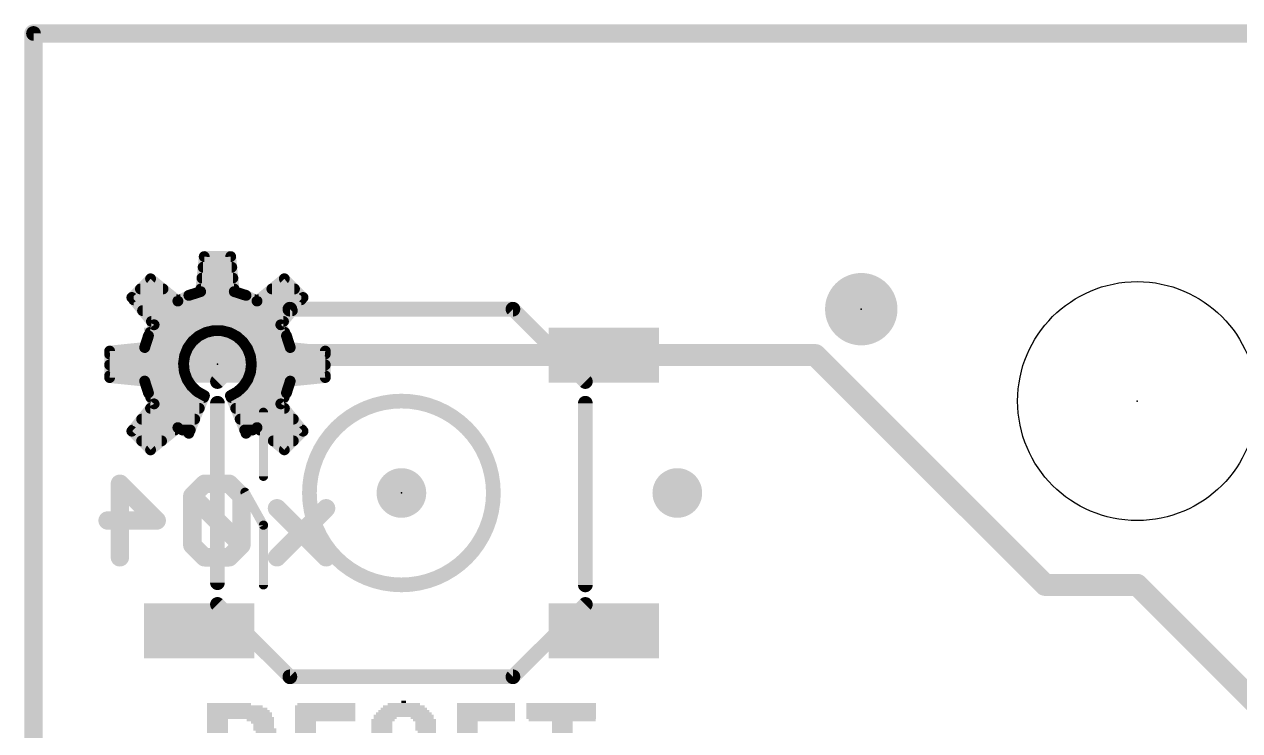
# Model space of a CAD drawing. Extents: x -25 to 82, y -36 to 56.
# Drawn here: x -0.13 to 16.66, y 46.24 to 56.01 of the extents above; entities that cross this region are included whole.
import ezdxf

# ---------------------------------------------------------------- set-up
doc = ezdxf.new("R2010")
doc.units = 0
for name, color, linetype in [('1', 12, 'CONTINUOUS'), ('16', 132, 'CONTINUOUS'), ('18', 110, 'CONTINUOUS'), ('20', 31, 'CONTINUOUS'), ('21', 41, 'CONTINUOUS'), ('22', 40, 'CONTINUOUS'), ('23', 53, 'CONTINUOUS'), ('24', 53, 'CONTINUOUS'), ('51', 53, 'CONTINUOUS')]:
    doc.layers.add(name, color=color, linetype=linetype)

# ---------------------------------------------------------------- blocks, each defined once
blk = doc.blocks.new('RECT')
blk.add_solid([(-0.5, -0.5), (0.5, -0.5), (-0.5, 0.5), (0.5, 0.5)])
blk = doc.blocks.new('PIE')
at = {"const_width": 0.5}
blk.add_lwpolyline([(0, -0.25, 1), (0, 0.25, 1), (0, -0.25)], format="xyb", dxfattribs=at)
blk = doc.blocks.new('ROUNDV')
at = {"const_width": 0.5}
blk.add_lwpolyline([(0, -0.25, 1), (0, 0.25, 1), (0, -0.25)], format="xyb", dxfattribs=at)

msp = doc.modelspace()

# ---------------------------------------------------------------- linework, layer by layer
at = {"layer": '1'}
for points, const_width in [([(0, 55.88), (68.58, 55.88)], 0.254), ([(0, -2.54), (0, 55.88)], 0.254), ([(2.286, 51.435), (7.874, 51.435)], 0.3048), ([(10.795, 51.435), (7.874, 51.435)], 0.3048), ([(13.97, 48.26), (10.795, 51.435)], 0.3048), ([(13.97, 48.26), (15.24, 48.26)], 0.3048), ([(15.24, 48.26), (24.13, 39.37)], 0.3048)]:
    msp.add_lwpolyline(points, dxfattribs=dict(at, const_width=const_width))
for points, const_width in [([(0, 55.9435, 1), (0, 55.8165)], 0.127), ([(0.0635, 55.88, 1), (-0.0635, 55.88)], 0.127), ([(2.286, 51.5112, 1), (2.286, 51.3588)], 0.1524), ([(7.874, 51.5112, 1), (7.874, 51.3588)], 0.1524), ([(7.874, 51.3588, 1), (7.874, 51.5112)], 0.1524), ([(10.8489, 51.4889, 1), (10.7411, 51.3811)], 0.1524), ([(10.795, 51.3588, 1), (10.795, 51.5112)], 0.1524), ([(13.97, 48.3362, 1), (13.97, 48.1838)], 0.1524), ([(13.9161, 48.2061, 1), (14.0239, 48.3139)], 0.1524), ([(15.2939, 48.3139, 1), (15.1861, 48.2061)], 0.1524), ([(15.24, 48.1838, 1), (15.24, 48.3362)], 0.1524)]:
    msp.add_lwpolyline(points, format="xyb", dxfattribs=dict(at, const_width=const_width))
at = {"layer": '16', "const_width": 0.254}
for points in [[(0, 55.88), (68.58, 55.88)], [(0, -2.54), (0, 55.88)], [(1.1929, 48.641), (1.1929, 49.6579)], [(1.1929, 49.6579), (1.7013, 49.1494)], [(2.3623, 49.6579), (2.1928, 49.4884)], [(2.7012, 49.6579), (2.3623, 49.6579)], [(2.8707, 49.4884), (2.7012, 49.6579)], [(2.1928, 49.4884), (2.1928, 48.8105)], [(2.8707, 48.8105), (2.1928, 49.4884)], [(2.8707, 48.8105), (2.8707, 49.4884)], [(4.0401, 49.3189), (3.3622, 48.641)], [(4.0401, 48.641), (3.3622, 49.3189)], [(1.7013, 49.1494), (1.0234, 49.1494)], [(2.1928, 48.8105), (2.3623, 48.641)], [(2.7012, 48.641), (2.8707, 48.8105)], [(2.3623, 48.641), (2.7012, 48.641)]]:
    msp.add_lwpolyline(points, dxfattribs=at)
at = {"layer": '16', "const_width": 0.127}
for points in [[(0, 55.9435, 1), (0, 55.8165)], [(0.0635, 55.88, 1), (-0.0635, 55.88)], [(1.2564, 49.6579, 1), (1.1294, 49.6579)], [(1.2378, 49.7028, 1), (1.148, 49.613)], [(2.3623, 49.7214, 1), (2.3623, 49.5944)], [(2.4072, 49.613, 1), (2.3174, 49.7028)], [(2.7461, 49.7028, 1), (2.6563, 49.613)], [(2.7012, 49.5944, 1), (2.7012, 49.7214)], [(2.2563, 49.4884, 1), (2.1293, 49.4884)], [(2.2377, 49.5333, 1), (2.1479, 49.4435)], [(2.1479, 49.5333, 1), (2.2377, 49.4435)], [(2.9342, 49.4884, 1), (2.8072, 49.4884)], [(2.8258, 49.4435, 1), (2.9156, 49.5333)], [(3.4071, 49.3638, 1), (3.3173, 49.274)], [(4.085, 49.274, 1), (3.9952, 49.3638)], [(1.0234, 49.2129, 1), (1.0234, 49.0859)], [(1.6564, 49.1045, 1), (1.7462, 49.1943)], [(1.7013, 49.0859, 1), (1.7013, 49.2129)], [(2.2377, 48.8554, 1), (2.1479, 48.7656)], [(2.1293, 48.8105, 1), (2.2563, 48.8105)], [(2.8072, 48.8105, 1), (2.9342, 48.8105)], [(2.9156, 48.7656, 1), (2.8258, 48.8554)], [(2.8258, 48.7656, 1), (2.9156, 48.8554)], [(1.1294, 48.641, 1), (1.2564, 48.641)], [(2.3623, 48.7045, 1), (2.3623, 48.5775)], [(2.3174, 48.5961, 1), (2.4072, 48.6859)], [(2.6563, 48.6859, 1), (2.7461, 48.5961)], [(2.7012, 48.5775, 1), (2.7012, 48.7045)], [(3.3173, 48.6859, 1), (3.4071, 48.5961)], [(3.9952, 48.5961, 1), (4.085, 48.6859)]]:
    msp.add_lwpolyline(points, format="xyb", dxfattribs=at)
at = {"layer": '20', "const_width": 0.2032}
for points in [[(0, 55.88), (64.516, 55.88)], [(0, -2.54), (0, 55.88)]]:
    msp.add_lwpolyline(points, dxfattribs=at)
at = {"layer": '20', "const_width": 0.1016}
for points in [[(0, 55.9308, 1), (0, 55.8292)], [(0.0508, 55.88, 1), (-0.0508, 55.88)]]:
    msp.add_lwpolyline(points, format="xyb", dxfattribs=at)
at = {"layer": '20'}
msp.add_circle((15.24, 50.8), 1.651, dxfattribs=at)
at = {"layer": '21', "const_width": 0.2032}
for points in [[(3.54, 52.07), (6.62, 52.07)], [(2.54, 48.29), (2.54, 50.77)], [(7.62, 50.77), (7.62, 48.26)], [(6.62, 46.99), (3.54, 46.99)]]:
    msp.add_lwpolyline(points, dxfattribs=at)
at = {"layer": '21'}
for points, const_width in [([(3.54, 52.1208, 1), (3.54, 52.0192)], 0.1016), ([(6.62, 52.0192, 1), (6.62, 52.1208)], 0.1016), ([(2.5908, 50.77, 1), (2.4892, 50.77)], 0.1016), ([(5.08, 48.26, 1), (5.08, 50.8, 1), (5.08, 48.26)], 0.2032), ([(7.6708, 50.77, 1), (7.5692, 50.77)], 0.1016), ([(2.4892, 48.29, 1), (2.5908, 48.29)], 0.1016), ([(7.5692, 48.26, 1), (7.6708, 48.26)], 0.1016), ([(3.54, 47.0408, 1), (3.54, 46.9392)], 0.1016), ([(6.62, 46.9392, 1), (6.62, 47.0408)], 0.1016)]:
    msp.add_lwpolyline(points, format="xyb", dxfattribs=dict(at, const_width=const_width))
at = {"layer": '22', "const_width": 0.15}
for points in [[(2.308, 52.3129), (2.3572, 52.7968)], [(2.3572, 52.7968), (2.7228, 52.7968)], [(2.7228, 52.7968), (2.772, 52.3129)], [(2.3423, 52.65), (2.7377, 52.65)], [(1.358, 52.2315), (1.6165, 52.49)], [(1.6165, 52.49), (1.9935, 52.1826)], [(2.327, 52.5), (2.753, 52.5)], [(3.0865, 52.1826), (3.4635, 52.49)], [(3.4635, 52.49), (3.722, 52.2315)], [(1.4765, 52.35), (1.7882, 52.35)], [(2.1453, 52.2608), (2.308, 52.3129)], [(2.3118, 52.35), (2.7682, 52.35)], [(2.772, 52.3129), (2.9347, 52.2608)], [(3.2918, 52.35), (3.6035, 52.35)], [(1.6654, 51.8545), (1.358, 52.2315)], [(1.3837, 52.2), (1.9722, 52.2)], [(1.9935, 52.1826), (2.1453, 52.2608)], [(2.0273, 52.2), (3.0527, 52.2)], [(2.9347, 52.2608), (3.0865, 52.1826)], [(3.1078, 52.2), (3.6963, 52.2)], [(3.722, 52.2315), (3.4146, 51.8545)], [(1.506, 52.05), (3.574, 52.05)], [(1.5872, 51.7027), (1.6654, 51.8545)], [(1.6283, 51.9), (3.4517, 51.9)], [(3.4146, 51.8545), (3.4928, 51.7027)], [(1.5351, 51.54), (1.5872, 51.7027)], [(1.6116, 51.75), (2.3868, 51.75)], [(2.1945, 51.6246), (2.1292, 51.5334)], [(2.2797, 51.6976), (2.1945, 51.6246)], [(2.3798, 51.7484), (2.2797, 51.6976)], [(2.489, 51.7738), (2.3798, 51.7484)], [(2.6012, 51.7726), (2.489, 51.7738)], [(2.7099, 51.7448), (2.6012, 51.7726)], [(2.6895, 51.75), (3.4684, 51.75)], [(2.8089, 51.6919), (2.7099, 51.7448)], [(2.8924, 51.617), (2.8089, 51.6919)], [(2.9558, 51.5244), (2.8924, 51.617)], [(3.4928, 51.7027), (3.5449, 51.54)], [(1.0512, 51.4908), (1.5351, 51.54)], [(1.0512, 51.1252), (1.0512, 51.4908)], [(1.0512, 51.45), (2.0957, 51.45)], [(1.5543, 51.6), (2.1769, 51.6)], [(2.1292, 51.5334), (2.0873, 51.4293)], [(2.9041, 51.6), (3.5257, 51.6)], [(2.9953, 51.4194), (2.9558, 51.5244)], [(2.9838, 51.45), (4.0288, 51.45)], [(3.5449, 51.54), (4.0288, 51.4908)], [(4.0288, 51.4908), (4.0288, 51.1252)], [(1.0512, 51.3), (2.0733, 51.3)], [(2.0873, 51.4293), (2.0715, 51.3182)], [(2.0715, 51.3182), (2.0825, 51.2065)], [(3.0088, 51.308), (2.9953, 51.4194)], [(2.9959, 51.1986), (3.0088, 51.308)], [(3.0079, 51.3), (4.0288, 51.3)], [(1.0512, 51.15), (2.1023, 51.15)], [(1.5351, 51.076), (1.0512, 51.1252)], [(2.0825, 51.2065), (2.1197, 51.1007)], [(2.9577, 51.0952), (2.9959, 51.1986)], [(2.9779, 51.15), (4.0288, 51.15)], [(4.0288, 51.1252), (3.5449, 51.076)], [(1.5872, 50.9133), (1.5351, 51.076)], [(1.5594, 51), (2.1881, 51)], [(2.1197, 51.1007), (2.181, 51.0067)], [(2.181, 51.0067), (2.2628, 50.93)], [(2.8156, 50.9287), (2.8965, 51.0035)], [(2.8927, 51), (3.5206, 51)], [(2.8965, 51.0035), (2.9577, 51.0952)], [(3.5449, 51.076), (3.4928, 50.9133)], [(1.6654, 50.7615), (1.5872, 50.9133)], [(1.6198, 50.85), (2.3503, 50.85)], [(2.3606, 50.8749), (2.1453, 50.3552)], [(2.2628, 50.93), (2.3606, 50.8749)], [(2.7194, 50.8749), (2.8156, 50.9287)], [(2.9347, 50.3552), (2.7194, 50.8749)], [(2.7297, 50.85), (3.4602, 50.85)], [(3.4928, 50.9133), (3.4146, 50.7615)], [(1.358, 50.3845), (1.6654, 50.7615)], [(1.6153, 50.7), (2.2881, 50.7)], [(2.7919, 50.7), (3.4647, 50.7)], [(3.4146, 50.7615), (3.722, 50.3845)], [(1.4929, 50.55), (2.226, 50.55)], [(2.854, 50.55), (3.5871, 50.55)], [(1.6165, 50.126), (1.358, 50.3845)], [(1.3706, 50.4), (1.9525, 50.4)], [(1.9935, 50.4334), (1.6165, 50.126)], [(2.1453, 50.3552), (1.9935, 50.4334)], [(2.0583, 50.4), (2.1639, 50.4)], [(2.9161, 50.4), (3.0217, 50.4)], [(3.0865, 50.4334), (2.9347, 50.3552)], [(3.4635, 50.126), (3.0865, 50.4334)], [(3.1275, 50.4), (3.7094, 50.4)], [(3.722, 50.3845), (3.4635, 50.126)], [(1.4925, 50.25), (1.7686, 50.25)], [(3.3114, 50.25), (3.5875, 50.25)]]:
    msp.add_lwpolyline(points, dxfattribs=at)
at = {"layer": '22', "const_width": 0.075}
for points in [[(2.3572, 52.8343, 1), (2.3572, 52.7593)], [(2.3945, 52.793, 1), (2.3199, 52.8006)], [(2.7601, 52.8006, 1), (2.6855, 52.793)], [(2.7228, 52.7593, 1), (2.7228, 52.8343)], [(2.3423, 52.6875, 1), (2.3423, 52.6125)], [(2.7377, 52.6125, 1), (2.7377, 52.6875)], [(1.6402, 52.5191, 1), (1.5928, 52.4609)], [(1.643, 52.4635, 1), (1.59, 52.5165)], [(2.327, 52.5375, 1), (2.327, 52.4625)], [(2.753, 52.4625, 1), (2.753, 52.5375)], [(3.49, 52.5165, 1), (3.437, 52.4635)], [(3.4872, 52.4609, 1), (3.4398, 52.5191)], [(1.4765, 52.3875, 1), (1.4765, 52.3125)], [(1.7882, 52.3125, 1), (1.7882, 52.3875)], [(2.3118, 52.3875, 1), (2.3118, 52.3125)], [(2.3194, 52.2772, 1), (2.2966, 52.3486)], [(2.7834, 52.3486, 1), (2.7606, 52.2772)], [(2.7682, 52.3125, 1), (2.7682, 52.3875)], [(3.2918, 52.3875, 1), (3.2918, 52.3125)], [(3.6035, 52.3125, 1), (3.6035, 52.3875)], [(1.3871, 52.2552, 1), (1.3289, 52.2078)], [(1.3315, 52.258, 1), (1.3845, 52.205)], [(1.3837, 52.2375, 1), (1.3837, 52.1625)], [(1.9763, 52.2159, 1), (2.0107, 52.1493)], [(1.9698, 52.1535, 1), (2.0172, 52.2117)], [(1.9722, 52.1625, 1), (1.9722, 52.2375)], [(2.0273, 52.2375, 1), (2.0273, 52.1625)], [(2.1339, 52.2965, 1), (2.1568, 52.2251)], [(2.1625, 52.2275, 1), (2.1282, 52.2942)], [(2.2707, 52.3167, 1), (2.3453, 52.3091)], [(2.7347, 52.3091, 1), (2.8093, 52.3167)], [(2.9518, 52.2942, 1), (2.9175, 52.2275)], [(2.9232, 52.2251, 1), (2.9461, 52.2965)], [(3.0628, 52.2117, 1), (3.1102, 52.1535)], [(3.0527, 52.1625, 1), (3.0527, 52.2375)], [(3.0693, 52.1493, 1), (3.1037, 52.2159)], [(3.1078, 52.2375, 1), (3.1078, 52.1625)], [(3.7511, 52.2078, 1), (3.6929, 52.2552)], [(3.6955, 52.205, 1), (3.7485, 52.258)], [(3.6963, 52.1625, 1), (3.6963, 52.2375)], [(1.506, 52.0875, 1), (1.506, 52.0125)], [(3.574, 52.0125, 1), (3.574, 52.0875)], [(1.6283, 51.9375, 1), (1.6283, 51.8625)], [(1.6987, 51.8373, 1), (1.6321, 51.8717)], [(1.6363, 51.8308, 1), (1.6945, 51.8782)], [(3.4479, 51.8717, 1), (3.3813, 51.8373)], [(3.3855, 51.8782, 1), (3.4437, 51.8308)], [(3.4517, 51.8625, 1), (3.4517, 51.9375)], [(1.5538, 51.7198, 1), (1.6205, 51.6855)], [(1.6229, 51.6912, 1), (1.5515, 51.7141)], [(1.6116, 51.7875, 1), (1.6116, 51.7125)], [(2.1701, 51.653, 1), (2.2189, 51.5961)], [(2.225, 51.6027, 1), (2.164, 51.6464)], [(2.2627, 51.7311, 1), (2.2966, 51.6642)], [(2.3041, 51.6692, 1), (2.2553, 51.7261)], [(2.3712, 51.7849, 1), (2.3883, 51.7118)], [(2.3967, 51.7149, 1), (2.3628, 51.7818)], [(2.3868, 51.7125, 1), (2.3868, 51.7875)], [(2.4894, 51.8113, 1), (2.4886, 51.7363)], [(2.4975, 51.7373, 1), (2.4805, 51.8104)], [(2.6105, 51.8089, 1), (2.5919, 51.7363)], [(2.6008, 51.7351, 1), (2.6016, 51.8101)], [(2.6895, 51.7875, 1), (2.6895, 51.7125)], [(2.7276, 51.7778, 1), (2.6922, 51.7117)], [(2.7006, 51.7084, 1), (2.7192, 51.7811)], [(2.8339, 51.7198, 1), (2.7839, 51.664)], [(2.7912, 51.6588, 1), (2.8266, 51.725)], [(2.9234, 51.6382, 1), (2.8615, 51.5958)], [(3.5285, 51.7141, 1), (3.4571, 51.6912)], [(3.4595, 51.6855, 1), (3.5262, 51.7198)], [(3.4684, 51.7125, 1), (3.4684, 51.7875)], [(1.0887, 51.4908, 1), (1.0137, 51.4908)], [(1.0474, 51.5281, 1), (1.055, 51.4535)], [(1.0512, 51.4875, 1), (1.0512, 51.4125)], [(1.4994, 51.5514, 1), (1.5708, 51.5286)], [(1.5543, 51.6375, 1), (1.5543, 51.5625)], [(1.5389, 51.5027, 1), (1.5313, 51.5773)], [(2.0987, 51.5552, 1), (2.1596, 51.5115)], [(2.1639, 51.5194, 1), (2.0944, 51.5474)], [(2.0957, 51.4125, 1), (2.0957, 51.4875)], [(2.1769, 51.5625, 1), (2.1769, 51.6375)], [(2.9041, 51.6375, 1), (2.9041, 51.5625)], [(2.8674, 51.5891, 1), (2.9175, 51.6449)], [(2.9909, 51.5376, 1), (2.9207, 51.5112)], [(2.9249, 51.5032, 1), (2.9868, 51.5456)], [(2.9838, 51.4875, 1), (2.9838, 51.4125)], [(3.5487, 51.5773, 1), (3.5411, 51.5027)], [(3.5092, 51.5286, 1), (3.5806, 51.5514)], [(3.5257, 51.5625, 1), (3.5257, 51.6375)], [(4.0663, 51.4908, 1), (3.9913, 51.4908)], [(4.025, 51.4535, 1), (4.0326, 51.5281)], [(4.0288, 51.4125, 1), (4.0288, 51.4875)], [(1.0512, 51.3375, 1), (1.0512, 51.2625)], [(2.1088, 51.3218, 1), (2.0341, 51.3145)], [(2.0343, 51.3235, 1), (2.1086, 51.3129)], [(2.0525, 51.4432, 1), (2.1221, 51.4153)], [(2.1245, 51.424, 1), (2.0502, 51.4346)], [(2.0733, 51.2625, 1), (2.0733, 51.3375)], [(3.0326, 51.4239, 1), (2.9581, 51.4149)], [(2.9603, 51.4062, 1), (3.0304, 51.4326)], [(3.0079, 51.3375, 1), (3.0079, 51.2625)], [(3.046, 51.3036, 1), (2.9716, 51.3124)], [(4.0288, 51.2625, 1), (4.0288, 51.3375)], [(1.0512, 51.1875, 1), (1.0512, 51.1125)], [(1.055, 51.1625, 1), (1.0474, 51.0879)], [(2.1178, 51.219, 1), (2.0471, 51.1941)], [(2.0451, 51.2028, 1), (2.1198, 51.2102)], [(2.1023, 51.1125, 1), (2.1023, 51.1875)], [(2.9779, 51.1875, 1), (2.9779, 51.1125)], [(2.9586, 51.203, 1), (3.0331, 51.1942)], [(3.031, 51.1856, 1), (2.9607, 51.2115)], [(2.9716, 51.3035, 1), (3.046, 51.3125)], [(4.0326, 51.0879, 1), (4.025, 51.1625)], [(4.0288, 51.1125, 1), (4.0288, 51.1875)], [(1.0137, 51.1252, 1), (1.0887, 51.1252)], [(1.5708, 51.0874, 1), (1.4994, 51.0646)], [(1.5594, 51.0375, 1), (1.5594, 50.9625)], [(1.5313, 51.0387, 1), (1.5389, 51.1133)], [(2.1511, 51.1211, 1), (2.0882, 51.0802)], [(2.0843, 51.0882, 1), (2.155, 51.1131)], [(2.2066, 51.034, 1), (2.1553, 50.9793)], [(2.1495, 50.9862, 1), (2.2124, 51.0272)], [(2.1881, 50.9625, 1), (2.1881, 51.0375)], [(2.8927, 51.0375, 1), (2.8927, 50.9625)], [(2.8653, 51.0244, 1), (2.9277, 50.9827)], [(2.9219, 50.976, 1), (2.871, 51.0311)], [(2.9225, 51.1081, 1), (2.9929, 51.0822)], [(2.9889, 51.0743, 1), (2.9265, 51.116)], [(3.5411, 51.1133, 1), (3.5487, 51.0387)], [(3.5806, 51.0646, 1), (3.5092, 51.0874)], [(3.5206, 50.9625, 1), (3.5206, 51.0375)], [(3.9913, 51.1252, 1), (4.0663, 51.1252)], [(1.6205, 50.9305, 1), (1.5538, 50.8962)], [(1.5515, 50.9019, 1), (1.6229, 50.9248)], [(1.6198, 50.8875, 1), (1.6198, 50.8125)], [(2.2812, 50.9626, 1), (2.2444, 50.8973)], [(2.2372, 50.9026, 1), (2.2885, 50.9573)], [(2.3952, 50.8605, 1), (2.326, 50.8893)], [(2.3422, 50.8422, 1), (2.379, 50.9076)], [(2.3503, 50.8125, 1), (2.3503, 50.8875)], [(2.754, 50.8893, 1), (2.6848, 50.8605)], [(2.7011, 50.9076, 1), (2.7377, 50.8422)], [(2.7297, 50.8875, 1), (2.7297, 50.8125)], [(2.7901, 50.9563, 1), (2.841, 50.9012)], [(2.8339, 50.896, 1), (2.7972, 50.9615)], [(3.4571, 50.9248, 1), (3.5285, 50.9019)], [(3.5262, 50.8962, 1), (3.4595, 50.9305)], [(3.4602, 50.8125, 1), (3.4602, 50.8875)], [(1.6153, 50.7375, 1), (1.6153, 50.6625)], [(1.6321, 50.7443, 1), (1.6987, 50.7787)], [(1.6945, 50.7378, 1), (1.6363, 50.7852)], [(2.2881, 50.6625, 1), (2.2881, 50.7375)], [(2.7919, 50.7375, 1), (2.7919, 50.6625)], [(3.4437, 50.7852, 1), (3.3855, 50.7378)], [(3.3813, 50.7787, 1), (3.4479, 50.7443)], [(3.4647, 50.6625, 1), (3.4647, 50.7375)], [(1.4929, 50.5875, 1), (1.4929, 50.5125)], [(2.226, 50.5125, 1), (2.226, 50.5875)], [(2.854, 50.5875, 1), (2.854, 50.5125)], [(3.5871, 50.5125, 1), (3.5871, 50.5875)], [(1.3845, 50.411, 1), (1.3315, 50.358)], [(1.3289, 50.4082, 1), (1.3871, 50.3608)], [(1.3706, 50.4375, 1), (1.3706, 50.3625)], [(1.9525, 50.3625, 1), (1.9525, 50.4375)], [(2.0107, 50.4667, 1), (1.9763, 50.4001)], [(2.0172, 50.4043, 1), (1.9698, 50.4625)], [(2.0583, 50.4375, 1), (2.0583, 50.3625)], [(2.1107, 50.3696, 1), (2.1799, 50.3408)], [(2.1281, 50.3219, 1), (2.1625, 50.3885)], [(2.1639, 50.3625, 1), (2.1639, 50.4375)], [(2.9161, 50.4375, 1), (2.9161, 50.3625)], [(2.9175, 50.3885, 1), (2.9519, 50.3219)], [(2.9001, 50.3408, 1), (2.9693, 50.3696)], [(3.0217, 50.3625, 1), (3.0217, 50.4375)], [(3.1102, 50.4625, 1), (3.0628, 50.4043)], [(3.1037, 50.4001, 1), (3.0693, 50.4667)], [(3.1275, 50.4375, 1), (3.1275, 50.3625)], [(3.6929, 50.3608, 1), (3.7511, 50.4082)], [(3.7485, 50.358, 1), (3.6955, 50.411)], [(3.7094, 50.3625, 1), (3.7094, 50.4375)], [(1.4925, 50.2875, 1), (1.4925, 50.2125)], [(1.5928, 50.1551, 1), (1.6402, 50.0969)], [(1.59, 50.0995, 1), (1.643, 50.1525)], [(1.7686, 50.2125, 1), (1.7686, 50.2875)], [(3.3114, 50.2875, 1), (3.3114, 50.2125)], [(3.437, 50.1525, 1), (3.49, 50.0995)], [(3.4398, 50.0969, 1), (3.4872, 50.1551)], [(3.5875, 50.2125, 1), (3.5875, 50.2875)]]:
    msp.add_lwpolyline(points, format="xyb", dxfattribs=at)
at = {"layer": '23'}
for p in [(11.43, 52.07), (15.24, 50.8), (5.08, 49.53)]:
    msp.add_point(p, dxfattribs=at)
at = {"layer": '24'}
msp.add_point((2.54, 51.308), dxfattribs=at)
at = {"layer": '51'}
for points, const_width in [([(2.54, 51.07), (3.54, 52.07)], 0.2032), ([(6.62, 52.07), (7.62, 51.07)], 0.2032), ([(3.175, 49.76), (3.175, 50.645)], 0.127), ([(3.175, 49.085), (2.92, 49.54)], 0.127), ([(3.175, 48.26), (3.175, 49.085)], 0.127), ([(3.54, 46.99), (2.54, 47.99)], 0.2032), ([(7.62, 47.99), (6.62, 46.99)], 0.2032)]:
    msp.add_lwpolyline(points, dxfattribs=dict(at, const_width=const_width))
for points, const_width in [([(3.5759, 52.0341, 1), (3.5041, 52.1059)], 0.1016), ([(6.6559, 52.1059, 1), (6.5841, 52.0341)], 0.1016), ([(2.5041, 51.1059, 1), (2.5759, 51.0341)], 0.1016), ([(7.5841, 51.0341, 1), (7.6559, 51.1059)], 0.1016), ([(3.2068, 50.645, 1), (3.1433, 50.645)], 0.0635), ([(3.1433, 49.76, 1), (3.2068, 49.76)], 0.0635), ([(2.9477, 49.5555, 1), (2.8923, 49.5245)], 0.0635), ([(3.2068, 49.085, 1), (3.1433, 49.085)], 0.0635), ([(3.1473, 49.0695, 1), (3.2027, 49.1005)], 0.0635), ([(3.1433, 48.26, 1), (3.2068, 48.26)], 0.0635), ([(2.5759, 48.0259, 1), (2.5041, 47.9541)], 0.1016), ([(7.6559, 47.9541, 1), (7.5841, 48.0259)], 0.1016), ([(3.5041, 46.9541, 1), (3.5759, 47.0259)], 0.1016), ([(6.5841, 47.0259, 1), (6.6559, 46.9541)], 0.1016)]:
    msp.add_lwpolyline(points, format="xyb", dxfattribs=dict(at, const_width=const_width))

# ---------------------------------------------------------------- block references
at = {"layer": '1'}
msp.add_blockref('PIE', (11.43, 52.07), dxfattribs=at)
at = {"layer": '1', "xscale": 0.762, "yscale": 1.524, "rotation": 270}
for p in [(2.286, 51.435), (7.874, 51.435), (2.286, 47.625), (7.874, 47.625)]:
    msp.add_blockref('RECT', p, dxfattribs=at)
at = {"layer": '18', "xscale": 0.6858, "yscale": 0.6858}
for p in [(5.08, 49.53), (5.08, 49.53), (8.89, 49.53), (8.89, 49.53)]:
    msp.add_blockref('ROUNDV', p, dxfattribs=at)
at = {"layer": '21'}
for p, xscale, yscale in [((5.1118, 46.6441), 0.0635, 0.032), ((2.7013, 46.6122), 0.6071, 0.0318), ((2.7813, 46.5803), 0.7671, 0.032), ((2.8131, 46.5483), 0.8306, 0.032), ((2.8283, 46.5163), 0.8611, 0.032), ((2.8448, 46.4844), 0.8941, 0.0318), ((4.0272, 46.5803), 0.8306, 0.032), ((4.0272, 46.5483), 0.8306, 0.032), ((4.0272, 46.5163), 0.8306, 0.032), ((4.0272, 46.4844), 0.8306, 0.0318), ((4.0424, 46.6122), 0.8001, 0.0318), ((5.113, 46.4844), 0.7671, 0.0318), ((5.113, 46.5163), 0.701, 0.032), ((5.113, 46.5483), 0.6401, 0.032), ((5.113, 46.5803), 0.574, 0.032), ((5.113, 46.6122), 0.447, 0.0318), ((6.2471, 46.6122), 0.8001, 0.0318), ((6.2471, 46.5803), 0.8001, 0.032), ((6.2471, 46.5483), 0.8001, 0.032), ((6.2471, 46.5163), 0.8001, 0.032), ((6.2471, 46.4844), 0.8001, 0.0318), ((7.286, 46.6122), 0.9576, 0.0318), ((7.286, 46.5803), 0.9576, 0.032), ((7.286, 46.5483), 0.9576, 0.032), ((7.286, 46.5163), 0.9576, 0.032), ((7.286, 46.4844), 0.9576, 0.0318), ((2.86, 46.4205), 0.9246, 0.032), ((2.8448, 46.4525), 0.8941, 0.032), ((2.5413, 46.3885), 0.287, 0.032), ((2.5413, 46.3565), 0.287, 0.032), ((2.5413, 46.3246), 0.287, 0.0318), ((3.1318, 46.3885), 0.381, 0.032), ((3.1636, 46.3565), 0.3175, 0.032), ((3.1788, 46.3246), 0.287, 0.0318), ((4.0272, 46.4525), 0.8306, 0.032), ((4.0272, 46.4205), 0.8306, 0.032), ((4.0272, 46.3885), 0.8306, 0.032), ((3.7554, 46.3565), 0.287, 0.032), ((3.7554, 46.3246), 0.287, 0.0318), ((4.826, 46.3885), 0.32, 0.032), ((4.8095, 46.3565), 0.287, 0.032), ((4.8095, 46.3246), 0.287, 0.0318), ((5.1118, 46.4525), 0.8306, 0.032), ((4.8565, 46.4205), 0.32, 0.032), ((5.3683, 46.4205), 0.3175, 0.032), ((5.4, 46.3885), 0.32, 0.032), ((5.4165, 46.3565), 0.287, 0.032), ((5.4165, 46.3246), 0.287, 0.0318), ((6.2471, 46.4525), 0.8001, 0.032), ((6.2471, 46.4205), 0.8001, 0.032), ((6.2471, 46.3885), 0.8001, 0.032), ((5.9906, 46.3565), 0.287, 0.032), ((5.9906, 46.3246), 0.287, 0.0318), ((7.286, 46.4525), 0.9576, 0.032), ((7.286, 46.4205), 0.9576, 0.032), ((7.3012, 46.3885), 0.9271, 0.032), ((7.3012, 46.3565), 0.287, 0.032), ((7.3012, 46.3246), 0.287, 0.0318), ((2.5413, 46.2928), 0.287, 0.032), ((2.5413, 46.2608), 0.287, 0.032), ((2.5413, 46.2288), 0.287, 0.032), ((3.1788, 46.2928), 0.287, 0.032), ((3.1953, 46.2608), 0.32, 0.032), ((3.2118, 46.2288), 0.287, 0.032), ((3.7554, 46.2928), 0.287, 0.032), ((3.7554, 46.2608), 0.287, 0.032), ((3.7554, 46.2288), 0.287, 0.032), ((4.8095, 46.2928), 0.287, 0.032), ((4.8095, 46.2608), 0.287, 0.032), ((4.8095, 46.2288), 0.287, 0.032), ((5.4165, 46.2928), 0.287, 0.032), ((5.4165, 46.2608), 0.287, 0.032), ((5.4318, 46.2288), 0.2565, 0.032), ((5.9906, 46.2928), 0.287, 0.032), ((5.9906, 46.2608), 0.287, 0.032), ((5.9906, 46.2288), 0.287, 0.032), ((7.3012, 46.2928), 0.287, 0.032), ((7.3012, 46.2608), 0.287, 0.032), ((7.3012, 46.2288), 0.287, 0.032)]:
    msp.add_blockref('RECT', p, dxfattribs=dict(at, xscale=xscale, yscale=yscale))

doc.saveas('drawing.dxf')
